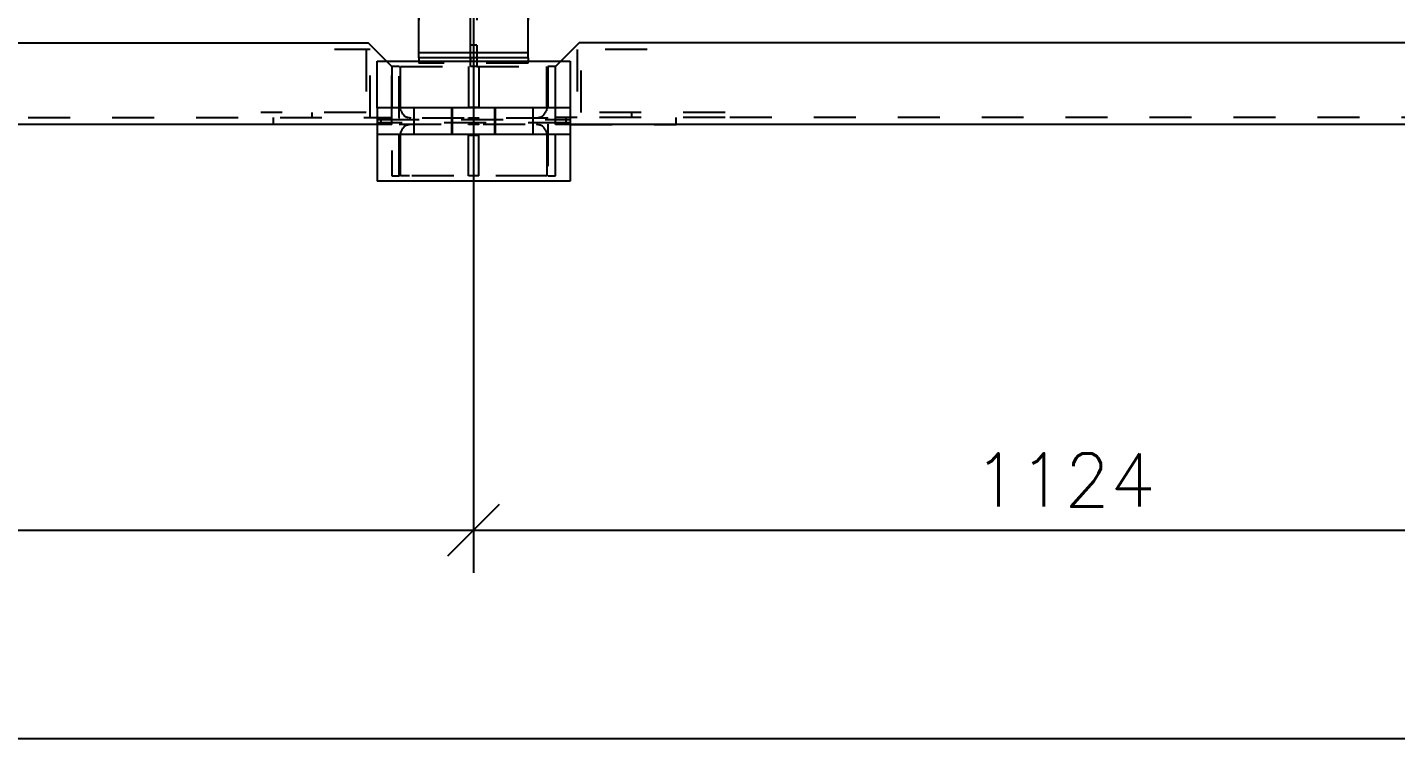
# Model space of a CAD drawing. Header units: millimetres. Extents: x 505 to 1346, y 20403 to 20997.
# Drawn here: x 1019.7 to 1083.6, y 20532.2 to 20565.4 of the extents above; entities that cross this region are included whole.
import ezdxf

# ---------------------------------------------------------------- set-up
doc = ezdxf.new("R2010")
doc.units = ezdxf.units.MM
doc.linetypes.add('CENTER', pattern=[12.7, 7.9375, -1.5875, 1.5875, -1.5875])
doc.linetypes.add('DXK_LINE_DOT2', pattern=[3.9198, 1.9599, -1.9599])
doc.styles.add('RomanS', font='ROMANS__.TTF', dxfattribs={"height": 0.2})

# ---------------------------------------------------------------- blocks, each defined once
blk = doc.blocks.new('Part-110200292-57961 - 57739')
at = {"color": 7, "linetype": 'DXK_LINE_DOT2'}
for p, q in [((1037.123, 20560.411), (1037.147, 20560.565)), ((1037.468, 20560.886), (1037.623, 20560.911)), ((1043.463, 20560.911), (1043.617, 20560.886)), ((1043.938, 20560.565), (1043.963, 20560.411)), ((1037.123, 20558.506), (1037.123, 20560.411)), ((1043.963, 20560.411), (1043.963, 20558.506)), ((1037.541, 20558.506), (1037.123, 20558.506)), ((1043.541, 20558.506), (1037.541, 20558.506)), ((1043.963, 20558.506), (1043.541, 20558.506))]:
    blk.add_line(p, q, dxfattribs=at)
for centre, start, end in [((1037.623, 20560.411), 108.00077, 162.00309), ((1043.463, 20560.411), 18.00309, 72.00077)]:
    blk.add_arc(centre, 0.5, start, end, dxfattribs=at)
blk = doc.blocks.new('Part-110200292-57790 - 57739')
at = {"color": 7, "linetype": 'CENTER'}
blk.add_line((1040.542, 20606.406), (991.417, 20560.906), dxfattribs=at)
at = {"color": 7, "linetype": 'DXK_LINE_DOT2'}
for p, q in [((1033.48, 20601.596), (1029.908, 20598.288)), ((1035.206, 20599.732), (1033.48, 20601.596)), ((998.319, 20565.888), (1035.046, 20599.904)), ((1035.206, 20599.732), (1031.658, 20596.446)), ((1035.206, 20599.732), (1035.046, 20599.904)), ((1035.206, 20599.732), (1035.206, 20599.732)), ((1002.051, 20569.024), (1031.658, 20596.446)), ((1000.301, 20570.865), (996.753, 20567.579)), ((1002.051, 20569.024), (998.479, 20565.716)), ((996.753, 20567.579), (998.479, 20565.716)), ((998.479, 20565.716), (998.319, 20565.888)), ((998.479, 20565.716), (998.479, 20565.716))]:
    blk.add_line(p, q, dxfattribs=at)
at = {"color": 3, "linetype": 'Continuous'}
for p, q in [((1029.908, 20598.288), (1000.301, 20570.865)), ((1031.658, 20596.446), (1002.051, 20569.024))]:
    blk.add_line(p, q, dxfattribs=at)
blk = doc.blocks.new('Part-110200292-57791 - 57739')
at = {"color": 7, "linetype": 'CENTER'}
blk.add_line((1096.764, 20560.906), (1040.541, 20606.406), dxfattribs=at)
at = {"color": 7, "linetype": 'DXK_LINE_DOT2'}
for p, q in [((1048.503, 20601.596), (1046.905, 20599.621)), ((1048.503, 20601.596), (1046.906, 20599.621)), ((1052.314, 20598.512), (1048.503, 20601.596)), ((1046.905, 20599.621), (1088.801, 20565.715)), ((1046.905, 20599.621), (1046.906, 20599.621)), ((1050.649, 20596.592), (1046.906, 20599.621)), ((1047.053, 20599.804), (1088.949, 20565.898)), ((1047.053, 20599.804), (1088.949, 20565.898)), ((1086.635, 20570.737), (1052.314, 20598.512)), ((1090.399, 20567.69), (1086.635, 20570.737)), ((1088.802, 20565.716), (1084.991, 20568.799)), ((1090.399, 20567.69), (1088.801, 20565.715)), ((1088.802, 20565.716), (1090.399, 20567.69)), ((1088.801, 20565.715), (1088.802, 20565.716))]:
    blk.add_line(p, q, dxfattribs=at)
at = {"color": 3, "linetype": 'Continuous'}
for p, q in [((1086.635, 20570.737), (1052.314, 20598.512)), ((1084.991, 20568.799), (1050.649, 20596.592))]:
    blk.add_line(p, q, dxfattribs=at)
blk = doc.blocks.new('Part-110200292-57941 - 57739')
at = {"color": 7, "linetype": 'DXK_LINE_DOT2'}
for p, q in [((1048.649, 20564.396), (1045.368, 20564.396)), ((1045.368, 20564.396), (1045.368, 20561.221)), ((1045.558, 20561.456), (1045.558, 20564.396)), ((1052.29, 20561.221), (1045.368, 20561.221)), ((1052.29, 20561.456), (1045.558, 20561.456)), ((1047.932, 20561.221), (1047.932, 20561.456))]:
    blk.add_line(p, q, dxfattribs=at)
blk = doc.blocks.new('Part-110200292-57979 - 57739')
at = {"color": 7, "linetype": 'DXK_LINE_DOT2'}
for p, q in [((1044.369, 20560.906), (1044.369, 20561.221)), ((1044.868, 20560.906), (1044.868, 20561.221)), ((1049.997, 20561.221), (1049.997, 20561.221)), ((1049.997, 20560.906), (1049.997, 20561.221)), ((1049.997, 20560.906), (1049.997, 20561.221)), ((1045.043, 20560.906), (1049.997, 20560.906))]:
    blk.add_line(p, q, dxfattribs=at)
blk = doc.blocks.new('Part-110200292-57916 - 57739')
at = {"color": 7, "linetype": 'DXK_LINE_DOT2'}
for p, q in [((1036.718, 20563.606), (1036.719, 20563.606)), ((1037.073, 20563.606), (1036.718, 20563.606)), ((1036.718, 20563.606), (1036.718, 20558.506)), ((1037.073, 20563.606), (1037.074, 20563.606)), ((1037.073, 20561.201), (1037.073, 20563.606)), ((1044.013, 20563.606), (1044.014, 20563.606)), ((1044.013, 20563.606), (1044.013, 20561.201)), ((1044.368, 20563.606), (1044.013, 20563.606)), ((1044.368, 20563.606), (1044.369, 20563.606)), ((1044.368, 20558.506), (1044.368, 20563.606)), ((1037.073, 20561.201), (1037.074, 20561.201)), ((1044.013, 20561.201), (1037.073, 20561.201)), ((1044.013, 20561.201), (1044.014, 20561.201)), ((1037.073, 20560.911), (1037.074, 20560.911)), ((1037.073, 20558.506), (1037.073, 20560.911)), ((1037.073, 20560.911), (1044.013, 20560.911)), ((1044.013, 20560.911), (1044.014, 20560.911)), ((1044.013, 20560.911), (1044.013, 20558.506)), ((1036.718, 20558.506), (1036.719, 20558.506)), ((1036.718, 20558.506), (1037.073, 20558.506)), ((1037.073, 20558.506), (1037.074, 20558.506)), ((1044.013, 20558.506), (1044.014, 20558.506)), ((1044.013, 20558.506), (1044.368, 20558.506)), ((1044.368, 20558.506), (1044.369, 20558.506))]:
    blk.add_line(p, q, dxfattribs=at)
blk = doc.blocks.new('Part-110200292-57921 - 57739')
at = {"color": 3, "linetype": 'Continuous'}
for p, q in [((550.467, 20564.716), (1035.618, 20564.716)), ((1036.47, 20563.856), (1035.618, 20564.716)), ((1036.043, 20560.906), (550.048, 20560.906))]:
    blk.add_line(p, q, dxfattribs=at)
at = {"color": 7, "linetype": 'DXK_LINE_DOT2'}
for p, q in [((1036.718, 20563.606), (1035.618, 20564.716)), ((1036.718, 20563.606), (1036.47, 20563.856)), ((1036.718, 20561.221), (1036.718, 20563.606)), ((1036.718, 20563.606), (1036.718, 20563.606)), ((549.367, 20561.221), (1036.718, 20561.221)), ((1036.718, 20560.906), (1036.718, 20561.221)), ((1036.718, 20560.906), (1036.718, 20561.221)), ((1036.718, 20560.906), (1036.043, 20560.906))]:
    blk.add_line(p, q, dxfattribs=at)
blk = doc.blocks.new('Part-110200292-57940 - 57739')
at = {"color": 7, "linetype": 'DXK_LINE_DOT2'}
for p, q in [((1035.719, 20564.396), (1034.049, 20564.396)), ((1035.517, 20564.396), (1035.517, 20561.456)), ((1035.719, 20561.221), (1035.719, 20564.396)), ((1035.517, 20561.456), (1030.615, 20561.456)), ((1033, 20561.221), (1033, 20561.456))]:
    blk.add_line(p, q, dxfattribs=at)
blk = doc.blocks.new('Part-110200292-57946 - 57739')
at = {"color": 3, "linetype": 'Continuous'}
for p, q in [((1036.043, 20561.681), (1036.043, 20563.856)), ((1036.043, 20563.856), (1045.043, 20563.856)), ((1045.043, 20563.856), (1045.043, 20561.681)), ((1036.043, 20560.431), (1036.043, 20558.256)), ((1045.043, 20560.431), (1045.043, 20558.256)), ((1045.043, 20558.256), (1036.043, 20558.256))]:
    blk.add_line(p, q, dxfattribs=at)
at = {"color": 7, "linetype": 'DXK_LINE_DOT2'}
for p, q in [((1036.043, 20561.681), (1036.043, 20560.431)), ((1045.043, 20561.681), (1045.043, 20560.431))]:
    blk.add_line(p, q, dxfattribs=at)
blk = doc.blocks.new('Part-110200292-57960 - 57739')
at = {"color": 7, "linetype": 'DXK_LINE_DOT2'}
for p, q in [((1037.991, 20583.406), (1037.991, 20564.006)), ((1043.091, 20583.406), (1037.991, 20583.406)), ((1040.396, 20564.605), (1040.396, 20583.406)), ((1040.686, 20583.406), (1040.686, 20564.605)), ((1043.091, 20583.406), (1043.091, 20564.006)), ((1040.396, 20563.606), (1040.396, 20564.605)), ((1040.686, 20564.605), (1040.396, 20564.605)), ((1040.686, 20564.605), (1040.686, 20563.606)), ((1037.991, 20564.006), (1037.991, 20564.006)), ((1037.991, 20563.856), (1037.991, 20563.756)), ((1043.091, 20563.756), (1037.991, 20563.756)), ((1043.091, 20563.756), (1043.091, 20563.856)), ((1040.686, 20563.606), (1040.396, 20563.606)), ((1040.686, 20563.606), (1040.686, 20563.606))]:
    blk.add_line(p, q, dxfattribs=at)
at = {"color": 3, "linetype": 'Continuous'}
for p, q in [((1037.991, 20564.256), (1037.991, 20573.406)), ((1043.091, 20564.256), (1043.091, 20573.406)), ((1037.991, 20564.006), (1037.991, 20564.256)), ((1037.991, 20564.256), (1043.091, 20564.256)), ((1037.991, 20564.006), (1037.991, 20563.856)), ((1043.091, 20564.006), (1037.991, 20564.006)), ((1040.396, 20564.006), (1040.396, 20563.856)), ((1040.686, 20564.006), (1040.686, 20563.993)), ((1040.686, 20563.993), (1040.686, 20563.856)), ((1043.091, 20564.006), (1043.091, 20564.256)), ((1043.091, 20564.006), (1043.091, 20563.856))]:
    blk.add_line(p, q, dxfattribs=at)
blk = doc.blocks.new('Part-110200292-57962 - 57739')
at = {"color": 7, "linetype": 'DXK_LINE_DOT2'}
for p, q in [((1037.123, 20561.701), (1037.123, 20563.606)), ((1037.123, 20563.606), (1040.396, 20563.606)), ((1040.686, 20563.606), (1043.963, 20563.606)), ((1043.963, 20561.701), (1043.963, 20563.606)), ((1037.147, 20561.546), (1037.123, 20561.701)), ((1037.623, 20561.201), (1037.468, 20561.225)), ((1043.617, 20561.225), (1043.463, 20561.201)), ((1043.963, 20561.701), (1043.938, 20561.546))]:
    blk.add_line(p, q, dxfattribs=at)
for centre, start, end in [((1037.623, 20561.701), 198, 252), ((1043.463, 20561.701), 288, 342)]:
    blk.add_arc(centre, 0.5, start, end, dxfattribs=at)
blk = doc.blocks.new('Part-110200292-57963 - 57739')
at = {"color": 7, "linetype": 'DXK_LINE_DOT2'}
for p, q in [((1040.305, 20558.506), (1040.305, 20560.91)), ((1040.305, 20560.91), (1040.78, 20560.91)), ((1040.305, 20560.906), (1040.305, 20560.91)), ((1040.78, 20560.906), (1040.305, 20560.906)), ((1040.78, 20558.506), (1040.78, 20560.91)), ((1040.78, 20560.91), (1040.78, 20560.906)), ((1040.305, 20560.411), (1040.78, 20560.411)), ((1040.305, 20560.406), (1040.78, 20560.406)), ((1040.78, 20558.506), (1040.305, 20558.506)), ((1040.78, 20558.506), (1040.78, 20558.506))]:
    blk.add_line(p, q, dxfattribs=at)
blk = doc.blocks.new('Part-110200292-57964 - 57739')
at = {"color": 7, "linetype": 'DXK_LINE_DOT2'}
for p, q in [((1040.305, 20563.606), (1040.305, 20561.201)), ((1040.305, 20563.606), (1040.305, 20563.606)), ((1040.78, 20563.606), (1040.78, 20561.201)), ((1040.305, 20561.706), (1040.78, 20561.706)), ((1040.305, 20561.701), (1040.78, 20561.701)), ((1040.305, 20561.201), (1040.305, 20561.205)), ((1040.305, 20561.205), (1040.78, 20561.205)), ((1040.78, 20561.201), (1040.305, 20561.201)), ((1040.78, 20561.205), (1040.78, 20561.201))]:
    blk.add_line(p, q, dxfattribs=at)
blk = doc.blocks.new('Part-110200292-57966 - 57739')
at = {"color": 7, "linetype": 'DXK_LINE_DOT2'}
for p, q in [((1044.37, 20563.606), (1045.472, 20564.716)), ((1044.617, 20563.856), (1044.368, 20563.606)), ((1044.368, 20561.221), (1044.37, 20563.606)), ((1044.368, 20560.906), (1044.368, 20563.606)), ((1044.368, 20563.606), (1044.37, 20563.606)), ((1045.368, 20561.221), (1044.368, 20561.221)), ((1044.368, 20560.906), (1044.368, 20561.221)), ((1085.819, 20561.221), (1052.29, 20561.221)), ((1045.043, 20560.906), (1044.368, 20560.906))]:
    blk.add_line(p, q, dxfattribs=at)
at = {"color": 3, "linetype": 'Continuous'}
for p, q in [((1045.472, 20564.716), (1044.617, 20563.856)), ((1148.584, 20564.716), (1045.472, 20564.716)), ((1148.584, 20560.906), (1045.043, 20560.906))]:
    blk.add_line(p, q, dxfattribs=at)
blk = doc.blocks.new('Part-110200292-57978 - 57739')
at = {"color": 7, "linetype": 'DXK_LINE_DOT2'}
for p, q in [((1031.192, 20560.906), (1031.192, 20561.221)), ((1031.192, 20561.221), (1031.192, 20561.221)), ((1036.218, 20560.906), (1036.218, 20561.221)), ((1036.719, 20561.221), (1036.718, 20561.221)), ((1036.043, 20560.906), (1031.192, 20560.906)), ((1036.718, 20560.906), (1036.719, 20560.906))]:
    blk.add_line(p, q, dxfattribs=at)
blk = doc.blocks.new('Part-110200292-64309 - 57739')
at = {"color": 3, "linetype": 'Continuous'}
for p, q in [((1045.043, 20561.681), (1036.043, 20561.681)), ((1036.043, 20561.681), (1036.043, 20560.431)), ((1037.768, 20560.431), (1037.768, 20561.681)), ((1043.318, 20560.431), (1043.318, 20561.681)), ((1045.043, 20561.681), (1045.043, 20560.431)), ((1045.043, 20560.431), (1036.043, 20560.431))]:
    blk.add_line(p, q, dxfattribs=at)
at = {"color": 7, "linetype": 'DXK_LINE_DOT2'}
for p, q in [((1039.519, 20560.431), (1039.519, 20561.681)), ((1039.548, 20560.431), (1039.548, 20561.681)), ((1041.537, 20560.431), (1041.537, 20561.681)), ((1041.567, 20560.431), (1041.567, 20561.681)), ((1036.043, 20561.131), (1045.043, 20561.131)), ((1045.043, 20560.98), (1036.043, 20560.98))]:
    blk.add_line(p, q, dxfattribs=at)
blk = doc.blocks.new('StraightDimension-110200292-64386 - 57739')
at = {"color": 7, "linetype": 'Continuous'}
for p, q in [((1040.541, 20613.256), (1040.541, 20539.976)), ((991.417, 20560.906), (991.417, 20539.976)), ((992.617, 20543.176), (990.217, 20540.776)), ((1039.341, 20540.776), (1041.741, 20543.176)), ((991.417, 20541.976), (1040.541, 20541.976))]:
    blk.add_line(p, q, dxfattribs=at)
at = {"color": 0}
blk.add_wipeout([(1020.06, 20542.576), (1020.06, 20546.076), (1011.897, 20546.076), (1011.897, 20542.576)], dxfattribs=at)
at = {"color": 3, "style": 'RomanS'}
blk.add_text('982', height=2.4772, dxfattribs=at).set_placement((1012.397, 20543.076))
blk = doc.blocks.new('StraightDimension-110200292-64385 - 57739')
at = {"color": 7, "linetype": 'Continuous'}
for p, q in [((1040.541, 20613.256), (1040.541, 20539.976)), ((1096.764, 20560.906), (1096.764, 20539.976)), ((1041.741, 20543.176), (1039.341, 20540.776)), ((1095.564, 20540.776), (1097.964, 20543.176)), ((1040.541, 20541.976), (1096.764, 20541.976))]:
    blk.add_line(p, q, dxfattribs=at)
at = {"color": 0}
blk.add_wipeout([(1073.928, 20542.576), (1073.928, 20546.076), (1063.377, 20546.076), (1063.377, 20542.576)], dxfattribs=at)
at = {"color": 3, "style": 'RomanS'}
blk.add_text('1124', height=2.4772, dxfattribs=at).set_placement((1063.877, 20543.076))
blk = doc.blocks.new('StraightDimension-110200292-64489 - 57739')
at = {"color": 7, "linetype": 'Continuous'}
blk.add_line((545.548, 20532.246), (1152.111, 20532.246), dxfattribs=at)

msp = doc.modelspace()

# ---------------------------------------------------------------- block references
for name in ['Part-110200292-57790 - 57739', 'Part-110200292-57791 - 57739', 'Part-110200292-57960 - 57739', 'Part-110200292-57921 - 57739', 'Part-110200292-57940 - 57739', 'Part-110200292-57966 - 57739', 'Part-110200292-57941 - 57739', 'Part-110200292-57946 - 57739', 'Part-110200292-57916 - 57739', 'Part-110200292-57962 - 57739', 'Part-110200292-57964 - 57739', 'Part-110200292-57978 - 57739', 'Part-110200292-64309 - 57739', 'Part-110200292-57979 - 57739', 'Part-110200292-57961 - 57739', 'Part-110200292-57963 - 57739']:
    msp.add_blockref(name, (0, 0))

# ---------------------------------------------------------------- next in the draw order: block references
msp.add_blockref('StraightDimension-110200292-64386 - 57739', (0, 0))

# ---------------------------------------------------------------- next in the draw order: block references
msp.add_blockref('StraightDimension-110200292-64385 - 57739', (0, 0))

# ---------------------------------------------------------------- next in the draw order: block references
msp.add_blockref('StraightDimension-110200292-64489 - 57739', (0, 0))

doc.saveas('drawing.dxf')
